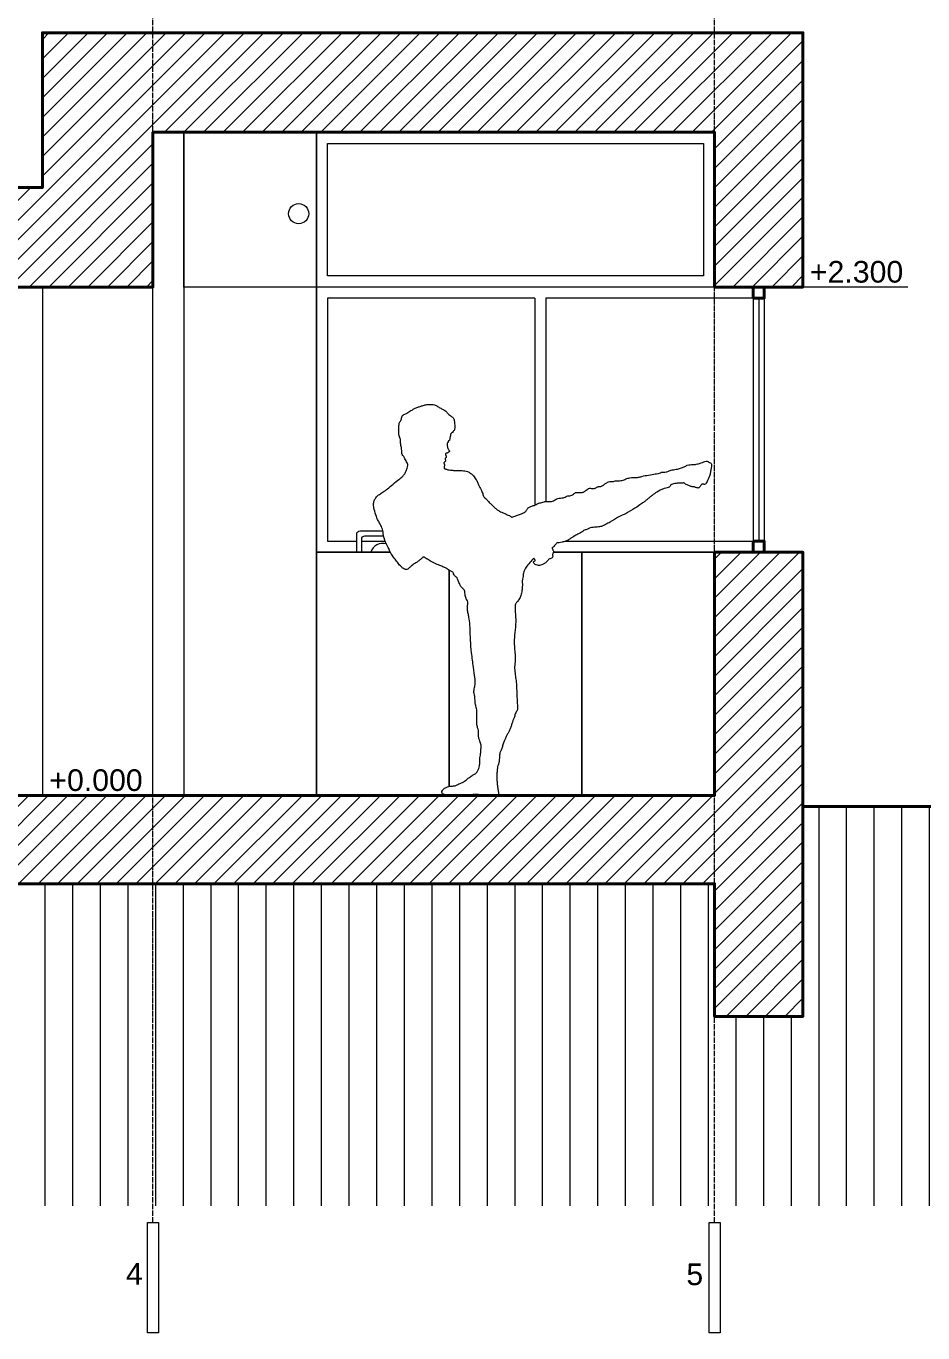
# Model space of a CAD drawing. Header units: millimetres. Extents: x -5631142 to 2070393, y -1055389 to 7396217.
# Drawn here: x 12414 to 16470, y 713 to 6625 of the extents above; entities that cross this region are included whole.
import ezdxf

# ---------------------------------------------------------------- set-up
doc = ezdxf.new("R2010")
doc.units = ezdxf.units.MM
doc.header["$MEASUREMENT"] = 0
doc.linetypes.add('ACAD_ISO04W100', pattern=[30, 24, -3, 0, -3])
for name, color, linetype, lineweight in [('Axis', 30, 'ACAD_ISO04W100', 9), ('dim', 7, 'Continuous', 13), ('Hatch', 6, 'Continuous', 9), ('Layout Text', 7, 'Continuous', 15), ('Medium', 4, 'Continuous', 20), ('Outer', 252, 'Continuous', 20), ('Text', 2, 'Continuous', 13), ('Thick', 1, 'Continuous', 40), ('Thin', 3, 'Continuous', 9)]:
    doc.layers.add(name, color=color, linetype=linetype, lineweight=lineweight)
doc.styles.get("Standard").update_dxf_attribs({"font": 'arial.ttf'})

msp = doc.modelspace()

# ---------------------------------------------------------------- hatches: boundary and pattern name
at = {"layer": 'Hatch'}
h = msp.add_hatch(dxfattribs=at)
h.set_pattern_fill('ANSI31', color=256, scale=1000, angle=45)
h.paths.add_polyline_path([(9927.5, 3095.1), (8922.4, 3095.1), (8922.4, 1287.5), (17309.9, 1287.5), (17309.9, 3095.1), (15927.5, 3095.1), (15927.5, 2145.1), (15527.5, 2145.1), (15527.5, 2745.1), (10327.5, 2745.1), (10327.5, 2145.1), (9927.5, 2145.1)])
at = {"layer": 'Layout Text'}
h = msp.add_hatch(dxfattribs=at)
h.set_pattern_fill('ANSI31', color=14, scale=500)
h.paths.add_polyline_path([(13727.5, 17125.2), (13127.5, 17125.2), (12367.5, 17125.2), (12367.5, 16725.2), (12987.5, 16725.2), (12987.5, 15525.2), (13127.5, 15525.2), (13127.5, 16725.2), (13727.5, 16725.2)])
h.paths.add_polyline_path([(11467.5, 17125.2), (9927.5, 17125.2), (9927.5, 15575.2), (10327.5, 15575.2), (10327.5, 16725.2), (11327.5, 16725.2), (11327.5, 16525.2), (11327.5, 15575.2), (11467.5, 15575.2), (11467.5, 16725.2)])
h.paths.add_polyline_path([(11467.5, 13525.2), (11467.5, 14675.2), (11327.5, 14675.2), (11327.5, 13525.2), (10327.5, 13525.2), (10327.5, 13625.2), (10327.5, 14675.2), (9927.5, 14675.2), (9927.5, 13125.2), (11467.5, 13125.2)])
h.paths.add_polyline_path([(15927.5, 13525.2), (15527.5, 13525.2), (12367.5, 13525.2), (12367.5, 13125.2), (15927.5, 13125.2)])
h.paths.add_polyline_path([(15927.5, 6595.1), (12487.5, 6595.1), (12487.5, 5895.1), (9927.5, 5895.1), (9927.5, 5445.1), (10327.5, 5445.1), (11327.5, 5445.1), (11327.5, 5245.1), (11467.5, 5245.1), (11467.5, 5445.1), (12987.5, 5445.1), (12987.5, 6145.1), (15527.5, 6145.1), (15527.5, 5445.1), (15702.5, 5445.1), (15752.5, 5445.1), (15927.5, 5445.1)])
h.paths.add_polyline_path([(10327.5, 4245.1), (9927.5, 4245.1), (9927.5, 2145.1), (10327.5, 2145.1), (10327.5, 2745.1), (15527.5, 2745.1), (15527.5, 2145.1), (15927.5, 2145.1), (15927.5, 4245.1), (15527.5, 4245.1), (15527.5, 3145.1), (10327.5, 3145.1)])

# ---------------------------------------------------------------- linework, layer by layer
at = {"layer": 'Axis'}
for p, q in [((12987.5, 2145.1), (12987.5, 7250.5)), ((15527.5, 2145.1), (15527.5, 7250.5)), ((12987.5, 1213.2), (12987.5, 6318.7)), ((15527.5, 1213.2), (15527.5, 6318.7))]:
    msp.add_line(p, q, dxfattribs=at)
at = {"layer": 'dim'}
for p, q in [((16401.8, 5445.1), (15927.5, 5445.1)), ((12961.8, 3145.1), (12487.5, 3145.1))]:
    msp.add_line(p, q, dxfattribs=at)
at = {"layer": 'Medium'}
msp.add_line((15727.5, 5395.1), (15727.5, 4295.1), dxfattribs=at)
for points in [[(12987.5, 6145.1), (13127.5, 6145.1), (13127.5, 3145.1), (12987.5, 3145.1), (12987.5, 6145.1)], [(12987.5, 5445.1), (12987.5, 6145.1), (13127.5, 6145.1)], [(12987.5, 5445.1), (12487.5, 5445.1), (12487.5, 3145.1), (12987.5, 3145.1), (12987.5, 5445.1)], [(13727.5, 3145.1), (13727.5, 5445.1), (13127.5, 5445.1), (13127.5, 3145.1), (13727.5, 3145.1)], [(15702.5, 5445.1), (13727.5, 5445.1), (13727.5, 4245.1), (14060.7, 4245.1)], [(14715, 5395.1), (13777.5, 5395.1), (13777.5, 4295.1), (13909.1, 4295.1)], [(14715, 5395.1), (14715, 4458.6)], [(15702.5, 5395.1), (14765, 5395.1)], [(14765, 5395.1), (14765, 4474.3)], [(13931.5, 4295.1), (14038.2, 4295.1)], [(14852.6, 4295.1), (15702.5, 4295.1)], [(14060.7, 4245.1), (13727.5, 4245.1), (13727.5, 3145.1), (14327.5, 3145.1)], [(14327.5, 3145.1), (14927.5, 3145.1), (14927.5, 4245.1)], [(14927.5, 4245.1), (14798.4, 4245.1)], [(14798.4, 4245.1), (15702.5, 4245.1)], [(15527.5, 4245.1), (14927.5, 4245.1), (14927.5, 3145.1), (15527.5, 3145.1), (15527.5, 4245.1)], [(14327.5, 4163.5), (14327.5, 3185.7)], [(14327.5, 3185.7), (14327.5, 4163.5)]]:
    msp.add_lwpolyline(points, dxfattribs=at)
for points in [[(13727.5, 5445.1), (13127.5, 5445.1), (13127.5, 6145.1), (13727.5, 6145.1)], [(13727.5, 6145.1), (15527.5, 6145.1), (15527.5, 5445.1), (13727.5, 5445.1)], [(13777.5, 6095.1), (15477.5, 6095.1), (15477.5, 5495.1), (13777.5, 5495.1)]]:
    msp.add_lwpolyline(points, close=True, dxfattribs=at)
msp.add_circle((13646.5, 5776.9), 45.7, dxfattribs=at)
at = {"layer": 'Outer'}
msp.add_open_spline([(14415.9, 3145.1), (14420.7, 3145.9), (14428.9, 3148.5), (14439, 3150), (14458.3, 3149.1), (14470.3, 3146.3), (14475.5, 3145.1), (14499.8, 3145.1), (14524.1, 3145.1), (14548.4, 3145.1), (14548.6, 3145.2), (14549.9, 3146.5), (14550.4, 3150.1), (14549.4, 3164.6), (14546.5, 3181.7), (14544.2, 3197.6), (14542.9, 3216.9), (14542.9, 3241.5), (14544.5, 3263.4), (14546.2, 3276.3), (14549.1, 3281.2), (14552.9, 3291.8), (14554.6, 3313.5), (14555.7, 3332.3), (14558, 3342.7), (14565.6, 3357.5), (14570.3, 3374), (14576.4, 3390.3), (14582.1, 3402.4), (14588.9, 3419.3), (14594.7, 3429), (14602.5, 3442.6), (14607.6, 3458.4), (14611.8, 3472.6), (14617.3, 3487.1), (14622.5, 3498.7), (14627, 3520), (14638.9, 3533.6), (14635.1, 3550.7), (14632, 3647.4), (14628.9, 3670.5), (14624.7, 3697.8), (14622.3, 3725.8), (14626.5, 3757.4), (14624.7, 3794.4), (14621.6, 3816.3), (14621, 3858.2), (14627.7, 3906.8), (14628.9, 3955.4), (14624.1, 3977.3), (14625.9, 3999.7), (14626.2, 4010.7), (14634, 4019.8), (14646.3, 4035.5), (14653.3, 4053.5), (14657.7, 4079.1), (14658.4, 4092.7), (14658, 4108.6), (14658, 4122.8), (14662, 4135.5), (14662.5, 4145.2), (14663.5, 4156.9), (14668.8, 4165.8), (14676.7, 4179.7), (14699.3, 4207.4), (14703.6, 4212.2), (14708.7, 4216.6), (14711, 4218.9), (14712.4, 4215.1), (14713, 4212.7), (14716.6, 4209.8), (14717.5, 4208.2), (14714.6, 4205.3), (14711.8, 4205.3), (14708.6, 4202.4), (14708.1, 4198.6), (14711.8, 4193.1), (14720.6, 4187.3), (14731.6, 4185.4), (14740, 4184.9), (14753.2, 4191.2), (14757.8, 4193.8), (14762.8, 4197.2), (14767.1, 4201.5), (14770.2, 4205.6), (14774.6, 4207.2), (14775, 4212.7), (14781.5, 4214.6), (14787.5, 4216.5), (14793.2, 4219.9), (14796.1, 4225.7), (14795.2, 4232.6), (14795.2, 4237.6), (14796.6, 4240.3), (14798.8, 4245.4), (14798.8, 4250.2), (14796.8, 4255.2), (14794.9, 4258.8), (14793, 4261.1), (14792.6, 4263.8), (14792.8, 4265.3), (14796.3, 4267.9), (14804.6, 4275), (14810.8, 4284.1), (14815, 4287.6), (14823, 4287.3), (14837.9, 4289.9), (14853.7, 4295.4), (14869.5, 4301.5), (14881.2, 4310.9), (14891.5, 4317.3), (14900.2, 4321.8), (14908.9, 4325.4), (14922.5, 4333.5), (14928.9, 4337.7), (14933.8, 4341.5), (14936.2, 4345.2), (14954.2, 4348.6), (14965.5, 4356.8), (14975.5, 4357.5), (15004.8, 4359.8), (15018.3, 4362.2), (15040.8, 4373.5), (15060.9, 4384.5), (15069.3, 4389.6), (15080.3, 4396.3), (15088, 4402.6), (15099.3, 4407.5), (15135.5, 4424.5), (15180.6, 4451.6), (15199.9, 4467), (15212, 4474.5), (15225.3, 4485.9), (15235.3, 4495), (15248.2, 4504.5), (15258.2, 4511.6), (15269.4, 4518.8), (15285.3, 4527.9), (15299.7, 4533.9), (15313.6, 4535.5), (15322.8, 4539.1), (15328.2, 4544.8), (15327.5, 4548.1), (15327.5, 4548.5), (15338.3, 4553.8), (15346.7, 4555.4), (15359.8, 4557.8), (15369, 4557.8), (15377, 4558.2), (15383, 4558.2), (15387.3, 4559), (15392.1, 4557.4), (15394.5, 4553.8), (15404.5, 4549.9), (15410.5, 4546.3), (15418.4, 4543.5), (15423.6, 4542.3), (15430.4, 4541.1), (15436.4, 4541.1), (15441.6, 4538.3), (15447.1, 4536.3), (15452.7, 4535.1), (15458.3, 4536.3), (15461.9, 4543.1), (15465.1, 4547.9), (15467.9, 4551.4), (15472.6, 4553.8), (15479, 4552.6), (15482.2, 4550.6), (15487.4, 4553.8), (15495, 4566.2), (15497.3, 4572.2), (15506.9, 4594.9), (15509.7, 4610.4), (15512.1, 4627.2), (15514.5, 4638.3), (15513.7, 4643.9), (15510.9, 4649.1), (15499.3, 4653.9), (15495.4, 4657.5), (15483.8, 4656.3), (15473, 4650.7), (15462.3, 4648.3), (15456.7, 4645.5), (15443.1, 4643.1), (15440, 4642.3), (15432.8, 4641.9), (15428.8, 4642.3), (15418.4, 4641.5), (15404.5, 4639.5), (15389.7, 4630.8), (15374.6, 4625.2), (15355.5, 4620.4), (15328.8, 4616.4), (15314.4, 4610), (15310, 4608.8), (15294.9, 4606.4), (15288.5, 4607.6), (15286.1, 4607.2), (15280.5, 4601.7), (15267.4, 4601.3), (15239.9, 4596.1), (15201.2, 4589.7), (15195.3, 4586.9), (15178.9, 4582.9), (15167.8, 4582.5), (15157, 4582.9), (15146.2, 4582.9), (15123.9, 4576.2), (15118.7, 4573), (15109.6, 4569.4), (15096.4, 4568.6), (15087.2, 4569), (15076.5, 4568.6), (15071.3, 4565.4), (15062.9, 4565), (15053.4, 4565.8), (15043.4, 4562.4), (15030.7, 4553.5), (15025.2, 4549), (15019.5, 4545.6), (15016.3, 4544.1), (15010.6, 4542.2), (15004.2, 4541.8), (15000.9, 4541.8), (14996, 4540.1), (14989.8, 4535.9), (14987.3, 4534.6), (14982.2, 4533.8), (14976.1, 4533.6), (14972.1, 4534.2), (14962.1, 4534.8), (14956, 4533.1), (14951.9, 4529.3), (14942, 4521.7), (14939, 4519.4), (14934.1, 4517), (14929.1, 4515.8), (14925.5, 4514.9), (14921.6, 4514.9), (14914, 4514.9), (14901.5, 4516.4), (14896.2, 4513.6), (14888.8, 4507.3), (14882.5, 4502.4), (14873.1, 4500.9), (14864.2, 4499.9), (14856, 4497.3), (14847.5, 4492.3), (14840.7, 4490.8), (14831.8, 4490.6), (14818.3, 4489.1), (14810.4, 4485.1), (14804.3, 4480.4), (14794.8, 4475.1), (14786.4, 4475), (14774.8, 4474.4), (14762.9, 4474.4), (14757.1, 4474), (14746.1, 4470.5), (14736.7, 4468.2), (14730.3, 4465.6), (14721.9, 4462.1), (14710.9, 4456.3), (14704.1, 4455.3), (14696.7, 4452.4), (14689.9, 4449.2), (14684.7, 4446.6), (14680.6, 4440.5), (14677.3, 4434.6), (14674.7, 4429.5), (14668.9, 4425.3), (14659.9, 4421.1), (14638.9, 4413.7), (14625.7, 4407.9), (14613.9, 4405.2), (14610.3, 4403.6), (14606.3, 4406), (14600.3, 4411.1), (14589.2, 4414.7), (14579.6, 4420.3), (14563.7, 4426.3), (14555.7, 4429.9), (14544.9, 4436.6), (14531.4, 4447.8), (14523.4, 4456.6), (14517, 4463.4), (14510.7, 4467.3), (14505.5, 4473.3), (14496.7, 4484.5), (14491.1, 4488.9), (14483.6, 4497.2), (14481.2, 4501.2), (14479.2, 4510.8), (14474.8, 4519.5), (14469.6, 4534.9), (14463.6, 4542), (14456.9, 4558), (14451.3, 4572.3), (14436.9, 4591.5), (14425.4, 4602.2), (14409, 4611.4), (14397.9, 4613.8), (14385.5, 4614.6), (14373.6, 4614.6), (14364, 4614.2), (14350.8, 4615), (14343.3, 4615.8), (14334.5, 4616.6), (14320.6, 4618.6), (14314.2, 4620.2), (14309.8, 4622.2), (14307.4, 4622.6), (14304.2, 4624.1), (14303.8, 4626.6), (14304, 4629.8), (14305.7, 4636.6), (14307.2, 4641.6), (14303.3, 4646.3), (14303.1, 4649.5), (14304.8, 4652.5), (14309.5, 4655.7), (14311.6, 4660.1), (14311, 4662.3), (14309.6, 4665.4), (14308.6, 4670.3), (14311.7, 4672.2), (14313, 4673), (14314.6, 4676.3), (14313.9, 4679.2), (14312.7, 4682), (14311.3, 4684), (14310.7, 4686.9), (14310.3, 4691.6), (14313.6, 4692.8), (14316.9, 4693.6), (14319.7, 4694.2), (14323.5, 4695.6), (14326.5, 4698.8), (14328.5, 4701.4), (14328.4, 4704.3), (14326.1, 4707.1), (14322.7, 4711.3), (14321.6, 4714.9), (14320.2, 4717.9), (14319.4, 4722.9), (14318.3, 4729.5), (14317.6, 4734), (14319.2, 4738.8), (14320.9, 4742.7), (14322.8, 4742.4), (14323.2, 4742), (14323.8, 4742.1), (14322.9, 4743.3), (14323.4, 4746.3), (14322.9, 4747.3), (14324, 4749.4), (14325.7, 4749.7), (14328.4, 4751), (14329.8, 4753.1), (14329.5, 4756.9), (14329.9, 4762), (14330.8, 4764.3), (14332.1, 4768), (14333.1, 4772.7), (14333.2, 4777.4), (14334, 4779.2), (14334.8, 4781), (14337.9, 4783.3), (14345.6, 4790.7), (14353, 4802.3), (14353.3, 4815.3), (14351.7, 4825.3), (14350.8, 4842.4), (14347.2, 4854), (14332.4, 4861.7), (14320.1, 4873.4), (14313, 4884), (14303.6, 4888.9), (14289.4, 4896.3), (14274.6, 4905), (14261, 4912.7), (14248.4, 4914), (14230.7, 4914.7), (14212.9, 4910.8), (14199, 4905.3), (14185.5, 4902.1), (14169.7, 4895.6), (14159.3, 4887.9), (14148.7, 4883.7), (14141.8, 4876.9), (14125.7, 4869.2), (14118.9, 4865.9), (14114.1, 4861.4), (14111.5, 4851.7), (14110.8, 4844.3), (14107.3, 4837.8), (14101.8, 4833), (14100.2, 4827.2), (14099.5, 4798.1), (14098.6, 4780.7), (14103.4, 4764.9), (14107.3, 4756.5), (14107, 4739.4), (14111.5, 4717.4), (14112.8, 4706.1), (14112.8, 4691.3), (14117.6, 4682.9), (14125.4, 4672.6), (14129.2, 4664.2), (14135.1, 4652.5), (14138.9, 4646.1), (14141.8, 4639), (14137, 4625.5), (14132.1, 4610.2), (14124.2, 4596.4), (14113.9, 4584.1), (14096.2, 4572.3), (14064.7, 4546.2), (14043, 4527.5), (14024.3, 4515.2), (14007.6, 4504.4), (13995.2, 4492), (13987.2, 4479.1), (13984.9, 4461.3), (13986.2, 4442), (13999.4, 4402.2), (14004.9, 4390.3), (14015.3, 4371.9), (14026.9, 4351.2), (14029.4, 4321.6), (14038.9, 4290.1), (14053.3, 4266.2), (14058.5, 4247.5), (14068.3, 4232.6), (14082.6, 4214.4), (14096.4, 4196.2), (14110.2, 4178), (14120.5, 4171.6), (14130.3, 4166.2), (14140.2, 4168.2), (14147.5, 4175.1), (14160.3, 4186.4), (14177.1, 4197.7), (14187.4, 4204.1), (14197.2, 4212.4), (14205.1, 4218.4), (14207.1, 4220.8), (14209, 4222.8), (14209, 4222.9), (14213.6, 4223), (14216.2, 4221.3), (14223.6, 4216.7), (14241.9, 4205.9), (14267.1, 4191.6), (14291.4, 4183.2), (14306.5, 4176.4), (14320.9, 4168.9), (14328, 4162.5), (14341.6, 4156.1), (14346, 4152.5), (14346.8, 4147), (14351.5, 4139.4), (14356.7, 4133.8), (14364.3, 4130.6), (14366.4, 4118.1), (14376, 4098.2), (14381.6, 4088.2), (14390.3, 4079.8), (14398.7, 4070.7), (14400.3, 4041.6), (14406.3, 4029.6), (14413, 4020.8), (14410, 3999.6), (14409.6, 3982.1), (14414.4, 3963), (14417.5, 3947.4), (14422.6, 3906.3), (14423.2, 3845.6), (14428.1, 3793.4), (14437.2, 3721.1), (14445.1, 3675.5), (14445.1, 3650), (14442.4, 3632), (14439.4, 3620.5), (14438.2, 3616.2), (14439.4, 3605.9), (14443.6, 3593.1), (14443.6, 3579.1), (14447.3, 3547), (14450.3, 3538.5), (14453.4, 3527.5), (14452.8, 3509.9), (14452.2, 3478.3), (14452.2, 3458.9), (14460, 3443.1), (14460.7, 3432.8), (14458.8, 3418.2), (14461.8, 3402), (14467, 3389.3), (14467.8, 3382.1), (14472.2, 3373.3), (14471.4, 3354.2), (14469.4, 3332.7), (14468.2, 3319.9), (14464.6, 3310.8), (14465.8, 3300.4), (14467.4, 3290.8), (14464.6, 3284.1), (14463, 3272.9), (14459.4, 3260.6), (14451.8, 3247.4), (14442.7, 3241.4), (14429.1, 3233.8), (14424.7, 3229.1), (14416, 3225.5), (14405.6, 3214.3), (14389.7, 3204), (14363.8, 3193.6), (14356.2, 3188.8), (14353, 3188), (14342.2, 3187.2), (14331.9, 3186), (14320.7, 3185.2), (14306, 3177.3), (14294.8, 3167.3), (14293.2, 3158.9), (14296.8, 3152.1), (14306.6, 3148.5), (14315.7, 3145.6), (14320.5, 3145.4), (14326.2, 3145.1), (14326.5, 3145.1), (14356.3, 3145.1), (14386.1, 3145.1), (14415.9, 3145.1)], degree=3, knots=[2208.478014, 2208.478014, 2208.478014, 2208.478014, 2218.464438, 2231.470722, 2244.477007, 2254.896687, 2254.896687, 2254.896687, 2327.822194, 2327.822194, 2327.822194, 2329.438653, 2342.444937, 2355.451222, 2368.457507, 2381.463792, 2394.470077, 2407.476362, 2420.482647, 2433.488932, 2446.495217, 2459.501502, 2472.507786, 2485.514071, 2498.520356, 2511.526641, 2524.532926, 2537.539211, 2550.545496, 2563.551781, 2576.558066, 2589.564351, 2602.570635, 2615.57692, 2628.583205, 2641.58949, 2654.595775, 2667.60206, 2680.608345, 2693.61463, 2706.620915, 2719.6272, 2732.633484, 2745.639769, 2758.646054, 2771.652339, 2784.658624, 2797.664909, 2810.671194, 2823.677479, 2836.683764, 2849.690049, 2862.696333, 2875.702618, 2888.708903, 2901.715188, 2914.721473, 2927.727758, 2940.734043, 2953.740328, 2966.746613, 2979.752898, 2992.759182, 3005.765467, 3018.771752, 3031.778037, 3044.784322, 3057.790607, 3070.796892, 3083.803177, 3096.809462, 3109.815747, 3122.822031, 3135.828316, 3148.834601, 3161.840886, 3174.847171, 3187.853456, 3200.859741, 3213.866026, 3226.872311, 3239.878596, 3252.88488, 3265.891165, 3278.89745, 3291.903735, 3304.91002, 3317.916305, 3330.92259, 3343.928875, 3356.93516, 3369.941445, 3382.947729, 3395.954014, 3408.960299, 3421.966584, 3434.972869, 3447.979154, 3460.985439, 3473.991724, 3486.998009, 3500.004294, 3513.010578, 3526.016863, 3539.023148, 3552.029433, 3565.035718, 3578.042003, 3591.048288, 3604.054573, 3617.060858, 3630.067143, 3643.073427, 3656.079712, 3669.085997, 3682.092282, 3695.098567, 3708.104852, 3721.111137, 3734.117422, 3747.123707, 3760.129992, 3773.136276, 3786.142561, 3799.148846, 3812.155131, 3825.161416, 3838.167701, 3851.173986, 3864.180271, 3877.186556, 3890.192841, 3903.199125, 3916.20541, 3929.211695, 3942.21798, 3955.224265, 3968.23055, 3981.236835, 3994.24312, 4007.249405, 4020.25569, 4033.261974, 4046.268259, 4059.274544, 4072.280829, 4085.287114, 4098.293399, 4111.299684, 4124.305969, 4137.312254, 4150.318539, 4163.324823, 4176.331108, 4189.337393, 4202.343678, 4215.349963, 4228.356248, 4241.362533, 4254.368818, 4267.375103, 4280.381388, 4293.387672, 4306.393957, 4319.400242, 4332.406527, 4345.412812, 4358.419097, 4371.425382, 4384.431667, 4397.437952, 4410.444237, 4423.450521, 4436.456806, 4449.463091, 4462.469376, 4475.475661, 4488.481946, 4501.488231, 4514.494516, 4527.500801, 4540.507086, 4553.51337, 4566.519655, 4579.52594, 4592.532225, 4605.53851, 4618.544795, 4631.55108, 4644.557365, 4657.56365, 4670.569935, 4683.576219, 4696.582504, 4709.588789, 4722.595074, 4735.601359, 4748.607644, 4761.613929, 4774.620214, 4787.626499, 4800.632784, 4813.639068, 4826.645353, 4839.651638, 4852.657923, 4865.664208, 4878.670493, 4891.676778, 4904.683063, 4917.689348, 4930.695633, 4943.701917, 4956.708202, 4969.714487, 4982.720772, 4995.727057, 5008.733342, 5021.739627, 5034.745912, 5047.752197, 5060.758482, 5073.764766, 5086.771051, 5099.777336, 5112.783621, 5125.789906, 5138.796191, 5151.802476, 5164.808761, 5177.815046, 5190.821331, 5203.827615, 5216.8339, 5229.840185, 5242.84647, 5255.852755, 5268.85904, 5281.865325, 5294.87161, 5307.877895, 5320.88418, 5333.890464, 5346.896749, 5359.903034, 5372.909319, 5385.915604, 5398.921889, 5411.928174, 5424.934459, 5437.940744, 5450.947029, 5463.953313, 5476.959598, 5489.965883, 5502.972168, 5515.978453, 5528.984738, 5541.991023, 5554.997308, 5568.003593, 5581.009878, 5594.016162, 5607.022447, 5620.028732, 5633.035017, 5646.041302, 5659.047587, 5672.053872, 5685.060157, 5698.066442, 5711.072727, 5724.079011, 5737.085296, 5750.091581, 5763.097866, 5776.104151, 5789.110436, 5802.116721, 5815.123006, 5828.129291, 5841.135576, 5854.14186, 5867.148145, 5880.15443, 5893.160715, 5906.167, 5919.173285, 5932.17957, 5945.185855, 5958.19214, 5971.198425, 5984.204709, 5997.210994, 6010.217279, 6023.223564, 6036.229849, 6049.236134, 6062.242419, 6075.248704, 6088.254989, 6101.261274, 6114.267558, 6127.273843, 6140.280128, 6153.286413, 6166.292698, 6179.298983, 6192.305268, 6205.311553, 6218.317838, 6231.324123, 6244.330407, 6257.336692, 6270.342977, 6283.349262, 6296.355547, 6309.361832, 6322.368117, 6335.374402, 6348.380687, 6361.386972, 6374.393256, 6387.399541, 6400.405826, 6413.412111, 6426.418396, 6439.424681, 6452.430966, 6465.437251, 6478.443536, 6491.449821, 6504.456105, 6517.46239, 6530.468675, 6543.47496, 6556.481245, 6569.48753, 6582.493815, 6595.5001, 6608.506385, 6621.51267, 6634.518954, 6647.525239, 6660.531524, 6673.537809, 6686.544094, 6699.550379, 6738.040493, 6738.040493, 6738.040493, 6740.859314, 6743.678135, 6746.496957, 6749.315778, 6752.134599, 6754.953421, 6757.772242, 6760.591063, 6763.409885, 6766.228706, 6766.228706, 6766.228706, 6786.630995, 6799.63728, 6812.643565, 6812.643565, 6812.643565, 6825.64985, 6838.656135, 6851.66242, 6864.668705, 6877.67499, 6890.681275, 6903.68756, 6916.693844, 6929.700129, 6942.706414, 6955.712699, 6968.718984, 6981.725269, 6994.731554, 7007.737839, 7020.744124, 7033.750409, 7046.756693, 7059.762978, 7072.769263, 7085.775548, 7098.781833, 7111.788118, 7124.794403, 7137.800688, 7150.806973, 7163.813258, 7176.819542, 7189.825827, 7202.832112, 7215.838397, 7228.844682, 7241.850967, 7254.857252, 7267.863537, 7280.869822, 7293.876106, 7306.882391, 7319.888676, 7332.894961, 7345.901246, 7358.907531, 7371.913816, 7384.920101, 7397.926386, 7410.932671, 7423.938955, 7436.94524, 7449.951525, 7462.95781, 7475.964095, 7488.97038, 7501.976665, 7514.98295, 7527.989235, 7540.99552, 7554.001804, 7567.008089, 7580.014374, 7593.020659, 7606.026944, 7619.033229, 7632.039514, 7645.045799, 7658.052084, 7671.058369, 7684.064653, 7697.070938, 7710.077223, 7723.083508, 7736.089793, 7749.096078, 7762.102363, 7775.108648, 7788.114933, 7801.121218, 7814.127502, 7827.133787, 7840.140072, 7853.146357, 7866.152642, 7879.158927, 7892.165212, 7905.171497, 7918.177782, 7931.184067, 7944.190351, 7957.196636, 7970.202921, 7983.209206, 7996.215491, 8009.221776, 8022.228061, 8035.234346, 8048.240631, 8061.246916, 8074.2532, 8087.259485, 8100.26577, 8113.272055, 8126.27834, 8139.284625, 8152.29091, 8165.297195, 8178.30348, 8191.309765, 8204.316049, 8217.322334, 8230.328619, 8243.334904, 8256.341189, 8269.347474, 8282.353759, 8295.360044, 8308.366329, 8321.372614, 8334.378898, 8347.385183, 8360.391468, 8373.397753, 8386.404038, 8399.410323, 8412.416608, 8425.422893, 8438.429178, 8451.435463, 8464.441747, 8477.448032, 8490.454317, 8503.460602, 8516.466887, 8529.473172, 8542.479457, 8555.485742, 8568.492027, 8581.498312, 8594.504596, 8607.510881, 8620.517166, 8633.523451, 8646.529736, 8659.536021, 8672.542306, 8685.548591, 8698.554876, 8711.561161, 8724.567445, 8737.57373, 8750.580015, 8763.5863, 8776.592585, 8789.59887, 8802.605155, 8815.61144, 8828.617725, 8841.62401, 8854.630294, 8867.636579, 8880.642864, 8893.649149, 8906.655434, 8919.661719, 8932.668004, 8933.297874, 8933.297874, 8933.297874, 9022.689997, 9022.689997, 9022.689997, 9022.689997], dxfattribs=at)
at = {"layer": 'Text'}
for points in [[(13012.5, 1213.2), (13012.5, 713.2), (12962.5, 713.2), (12962.5, 1213.2), (13012.5, 1213.2)], [(15552.5, 1213.2), (15552.5, 713.2), (15502.5, 713.2), (15502.5, 1213.2), (15552.5, 1213.2)]]:
    msp.add_lwpolyline(points, dxfattribs=at)
at = {"layer": 'Thick'}
for p, q in [((15927.5, 5445.1), (15527.5, 5445.1)), ((15927.5, 4245.1), (15527.5, 4245.1)), ((15927.5, 3095.1), (19200.9, 3095.1))]:
    msp.add_line(p, q, dxfattribs=at)
for points in [[(12987.5, 6145.1), (15527.5, 6145.1), (15527.5, 5445.1), (15927.5, 5445.1), (15927.5, 6595.1), (12487.5, 6595.1), (12487.5, 5895.1), (9927.5, 5895.1), (9927.5, 5445.1)], [(13127.5, 6145.1), (12987.5, 6145.1), (12987.5, 5445.1), (11467.5, 5445.1), (11467.5, 5245.1), (11327.5, 5245.1), (11327.5, 5445.1), (10327.5, 5445.1)], [(15702.5, 5445.1), (15752.5, 5445.1), (15752.5, 5395.1), (15702.5, 5395.1), (15702.5, 5445.1)], [(15702.5, 4295.1), (15752.5, 4295.1), (15752.5, 4245.1), (15702.5, 4245.1), (15702.5, 4295.1)], [(10327.5, 4245.1), (10327.5, 3145.1), (15527.5, 3145.1), (15527.5, 4245.1), (15927.5, 4245.1), (15927.5, 2145.1), (15527.5, 2145.1), (15527.5, 2745.1), (10327.5, 2745.1), (10327.5, 2145.1), (9927.5, 2145.1), (9927.5, 4245.1)]]:
    msp.add_lwpolyline(points, dxfattribs=at)
at = {"layer": 'Thin'}
for p, q in [((15702.5, 5395.1), (15702.5, 4295.1)), ((15752.5, 5395.1), (15752.5, 4295.1))]:
    msp.add_line(p, q, dxfattribs=at)
for points in [[(13909.1, 4245.1), (13909.1, 4326.7, -0.414214), (13924.1, 4341.7), (14027.2, 4341.7)], [(13931.5, 4245.1), (13931.5, 4304.3, -0.414214), (13946.5, 4319.3), (14031, 4319.3)]]:
    msp.add_lwpolyline(points, format="xyb", dxfattribs=at)
msp.add_arc((14027.5, 4229.3), 56.2, 73.33888, 163.67226, dxfattribs=at)

# ---------------------------------------------------------------- texts
at = {"layer": 'dim'}
for s, p in [('+2.300', (15958.8, 5465)), ('+0.000', (12518.8, 3165))]:
    msp.add_text(s, height=97.92, dxfattribs=at).set_placement(p)
at = {"layer": 'Text'}
for s, p in [('4', (12865.4, 931.6)), ('5', (15400, 929.2))]:
    msp.add_text(s, height=97.9, dxfattribs=at).set_placement(p)

doc.saveas('drawing.dxf')
